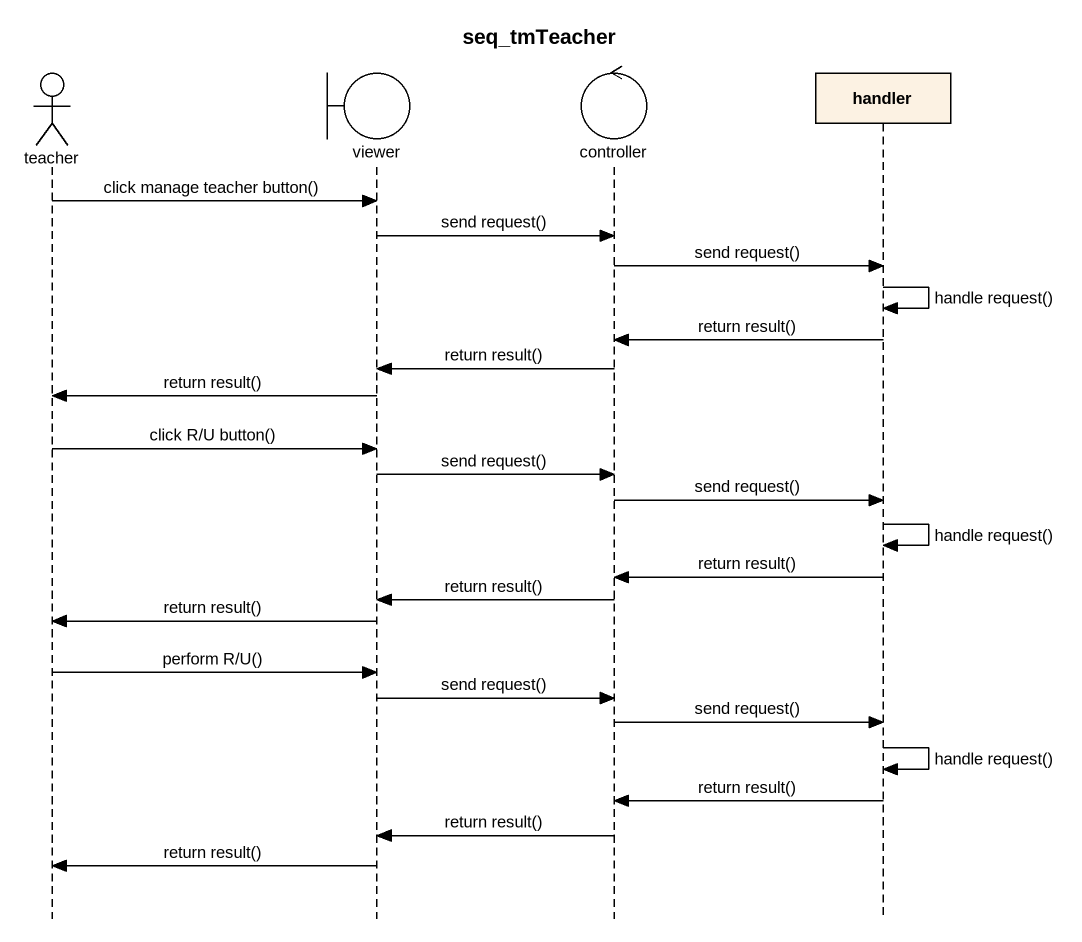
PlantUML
@startuml
title seq_tmTeacher
hide footbox
actor teacher
boundary viewer
control controller
participant handler

teacher -> viewer : click manage teacher button()
viewer -> controller : send request()
controller -> handler : send request()
handler -> handler : handle request()
handler -> controller : return result()
controller -> viewer : return result()
viewer -> teacher : return result()
teacher -> viewer : click R/U button()
viewer -> controller : send request()
controller -> handler : send request()
handler -> handler : handle request()
handler -> controller : return result()
controller -> viewer : return result()
viewer -> teacher : return result()
teacher -> viewer : perform R/U()
viewer -> controller : send request()
controller -> handler : send request()
handler -> handler : handle request()
handler -> controller : return result()
controller -> viewer : return result()
viewer -> teacher : return result()
@enduml
